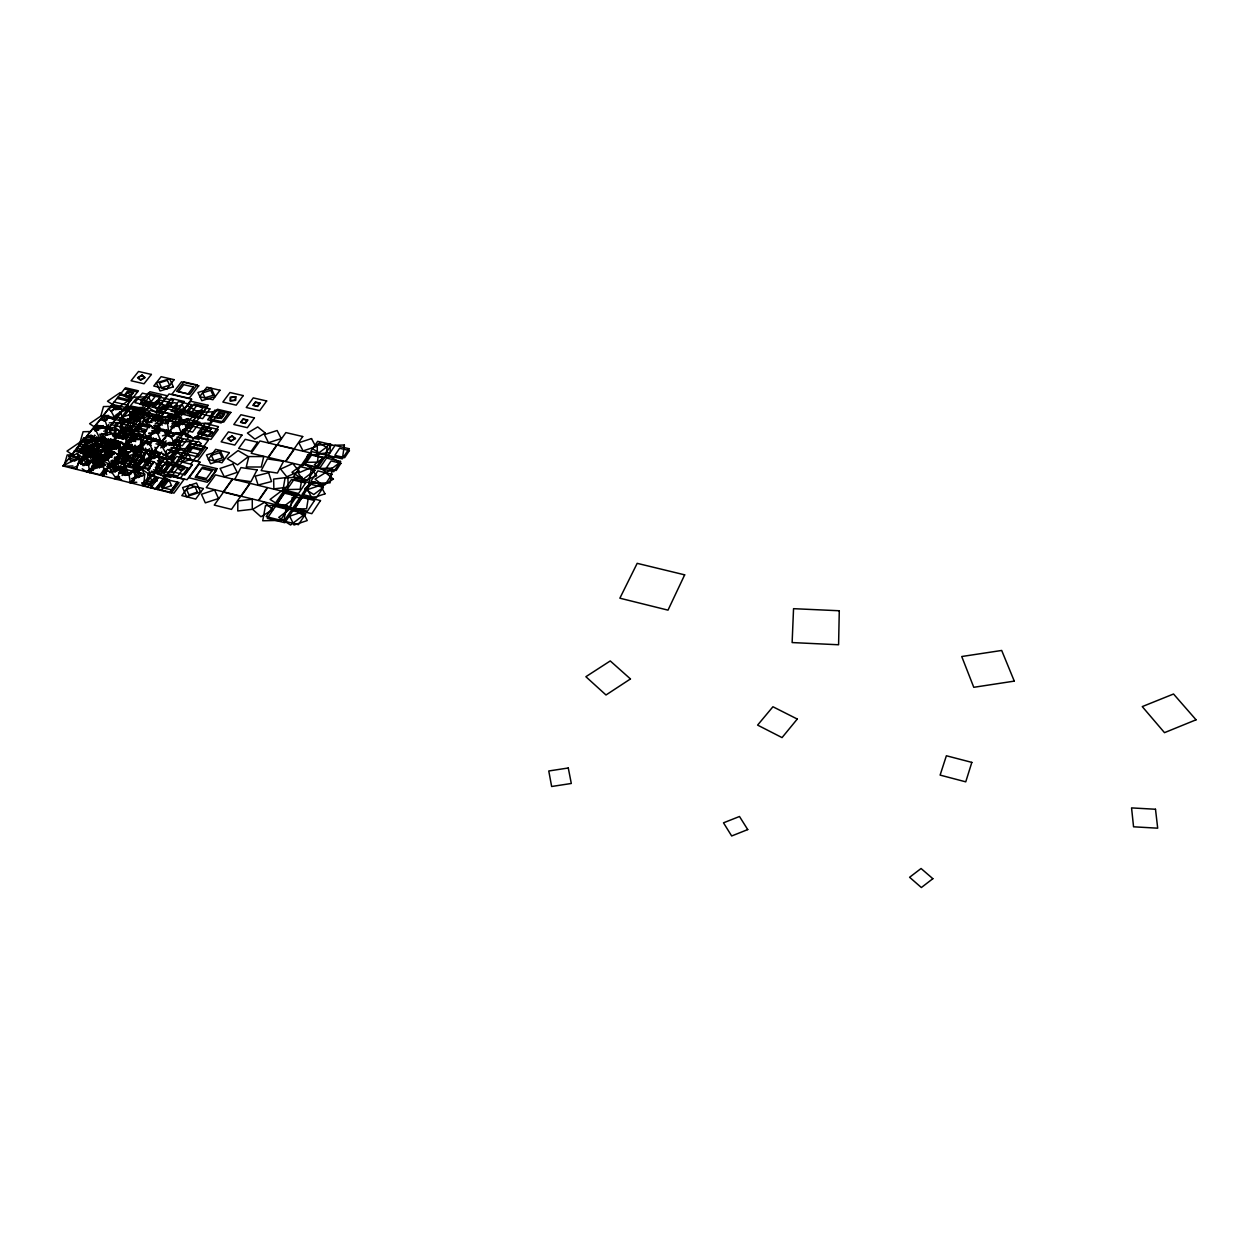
<?xml version="1.0" encoding="UTF-8"?>
<svg xmlns="http://www.w3.org/2000/svg" width="1259" height="1259" viewBox="0 0 1259 1259"><rect width="100%" height="100%" fill="white"/><g stroke="black" fill="none" stroke-linecap="round" stroke-linejoin="round"><path stroke-width="1.5" d="M96.219 468.159L96.235 463.265M123.555 454.499L123.524 461.864L117.795 462.683M123.587 448.975L123.602 443.451M113.971 449.337L114.002 445.623L108.447 446.41M152.669 463.894L118.96 455.632L117.827 440.918L108.337 443.121L109.549 449.258L105.599 452.359L103.568 449.18L97.321 457.127L97.683 462.446L93.308 462.226L95.18 467.75L89.704 472.629L88.586 465.326L95.07 457.473L100.358 458.78M97.132 459.126L97.336 447.968M87.359 465.138L87.784 446.646M124.531 448.472L134.461 435.677L131.361 431.066L121.383 428.752L121.179 432.482L174.639 445.371L171.397 436.464L167.353 435.488L161.183 442.129L147.791 438.887L138.537 432.797L130.133 435.551L132.494 440.792L126.75 445.607L117.827 440.918M133.832 472.345L138.128 472.44L134.996 467.829L129.205 475.398L130.291 482.748L136.114 477.759L133.832 472.345L142.283 469.623L144.58 475.005L143.935 486.147L189.542 425.573L110.273 406.767L112.429 406.673L114.994 408.86L128.371 409.395L130.558 414.447L136.46 412.983L135.043 411.567L129.425 418.728L128.859 422.678L122.343 417.028L120.172 411.976L128.371 409.395M107.707 470.142L103.159 475.981L103.867 465.185L101.963 459.677L93.308 462.226M174.639 445.371L166.188 444.49L163.513 442.192L161.183 442.129L157.721 433.489L160.397 430.011L168.722 432.215L174.859 425.605L178.888 426.565L182.13 435.425L168.722 432.215L167.022 419.625L162.285 420.097L162.065 423.244L155.376 429.02L149.79 425.227L139.985 422.882L134.351 430.137L134.461 435.677L130.133 435.551M138.537 432.797L140.929 438.038L140.127 448.865L125.444 453.146L123.366 447.637L132.053 445.009L134.162 450.502M121.383 428.752L115.686 436.149L113.42 442.365L98.58 437.691L92.788 445.151L92.285 449.085L89.751 446.095L83.881 453.508L84.322 459.142L83.173 454.798L90.994 444.946L104.056 448.141L96.282 458.04L97.683 462.446L94.488 457.835L84.636 455.396L84.322 459.142L77.476 453.633L69.056 456.325L71.118 461.612L62.95 465.956L171.444 493.009L179.124 482.575L148.326 474.958M109.895 449.07L110.43 442.601M101.271 455.648L100.988 458.937L114.412 452.689L114.427 454.106M120.03 468.836L117.465 463.501L108.966 466.444L111.5 471.795L120.03 468.836L124.578 469.088L124.987 465.358L134.996 467.829M125.444 453.146L132.4 458.921L132.982 454.987L138.695 447.559L153.582 452.138L159.531 444.521L163.513 442.192M97.037 449.164L96.786 452.028L103.144 458.606M94.205 458.717L95.401 458.402M97.934 446.363L99.146 446.032M103.568 449.18L114.128 451.761L118.96 455.632L119.542 453.083L130.165 455.679L132.4 458.921M165.433 455.223L166.55 450.549M166.613 430.137L165.81 433.505L180.619 433.143M162.285 420.097L162.883 419.247L154.542 420.144L152.276 415.061L144.061 417.658L142.094 425.841L137.735 431.459M158.414 443.923L159.641 438.887M146.406 482.024L148.515 473.384M156.037 447.7L154.149 455.49L159.799 455.365M131.266 473.777L132.148 470.331L139.796 470.158M140.095 439.36L140.945 436.007M137.2 458.071L135.028 466.68L129.457 466.806M131.739 444.238L130.543 448.944L121.053 449.164M119.054 438.006L119.888 434.764M135.106 421.655L137.341 412.999L150.026 412.684L147.87 421.34L142.393 421.466M121.053 463.58L122.831 456.702L128.387 456.576M113.389 470.74L115.136 464.067L108.337 464.225M119.574 447.637L120.801 442.932M94 440.76L91.891 435.567L83.55 438.211L85.643 443.404L100.169 439.139L106.496 435.063L105.677 429.036L114.994 427.131L115.844 433.159L113.42 442.365L108.337 443.121M91.057 470.252L91.938 466.916L104.623 464.193M115.907 409.899L116.898 406.248L103.458 406.578L100.94 415.706L108.652 415.517M106.118 434.575L108.825 424.551M91.293 447.653L89.342 454.719L100.295 454.468M96.896 436.605L95.448 441.862L112.334 439.501M80.686 463.957L82.779 456.45M115.623 446.127L116.819 445.828M99.162 446.378L98.045 446.63M77.476 453.633L79.569 458.921L76.295 469.277L78.703 462.871L84.636 455.396M121.273 463.642L130.621 439.249M111.5 471.795L116.694 479.364L119.18 472.912L124.987 465.358M116.001 449.479L117.26 446.253L108.132 445.906M80.969 463.863L83.786 456.923M85.187 453.445L87.988 446.504M89.389 443.026L91.498 437.817L105.189 438.321M113.231 454.231L79.034 445.843L79.962 443.703L89.751 446.095M128.859 422.678L126.467 419.656L116.741 417.327L115.686 419.53L108.006 417.469L105.268 420.899L107.959 429.288L105.677 429.036M101.963 459.677L111.107 465.751L119.542 453.083M121.116 438.022L123.146 438.148L124.72 434.922M113.341 452.485L113.892 453.476L115.482 452.878M93.04 458.15L96.786 458.968L98.485 455.695M112.602 449.038L116.033 442.538M118.96 455.632L123.366 447.637M79.034 445.843L83.55 438.211M120.172 411.976L115.686 419.53L111.044 411.111L108.479 408.907L102.577 416.399L149.679 427.667M103.159 475.981L108.966 466.444M69.056 456.325L71.039 455.852L79.962 443.703M121.588 464.461L124.389 458.638L124.625 454.326M116.741 417.327L107.959 429.288L94.803 426.109L103.38 416.367L102.577 416.399M97.651 447.716L101.224 443.719L108.557 439.895M84.337 465.547L86.179 462.966M177.236 482.244L171.586 489.908L161.435 487.39L167.132 479.742M196.294 456.419L201.786 448.991L191.793 446.583L186.285 453.995M169.713 492.584L177.409 482.15M190.691 464.162L198.182 454.011L171.082 447.464M184.79 474.69L192.186 464.65M161.105 490.428L168.832 480.041M178.385 467.183L170.752 477.444L157.076 474.076L183.625 438.714L197.128 441.94L189.684 451.965M187.811 454.483L180.273 464.634L166.66 461.298M208.16 427.1L215.415 417.327L202.054 414.18M155.943 489.153L163.686 478.766M184.601 450.738L177.063 460.841L192.407 464.571L184.853 474.832L171.161 471.464L178.762 461.25M157.658 489.578L165.401 479.191M184.412 453.665L191.887 443.624L205.437 446.882L198.025 456.954L167.494 449.573M204.792 426.297L197.443 436.165L210.961 439.391L218.263 429.492L178.038 419.971L185.419 410.277L198.717 413.393M171.791 421.246L176.15 415.423L158.335 411.363L149.553 422.945M161.388 473.494L168.895 463.469M150.797 487.863L158.555 477.491M179.518 449.51L171.964 459.598L155.03 455.475L152.843 458.37M165.165 423.905L169.556 418.067L159.61 415.8L155.203 421.623M147.366 487.013L155.14 476.642M156.683 477.145L150.97 484.778L142.566 482.685M175.835 451.619L170.248 459.063L161.939 457.033M191.384 423.134L203.171 407.412L193.382 405.13M150.891 465.201L152.906 462.541M142.283 469.623L151.725 475.808L148.058 469.324L153.771 461.77L159.452 465.562L158.587 456.498L156.273 451.21L147.901 453.901L150.199 459.189L145.887 462.242L143.762 459.33L138.034 466.853L138.128 472.44M147.838 470.268L153.346 462.997M158.414 456.293L161.671 451.981M174.214 435.425L176.354 432.592L189.779 435.803L182.335 445.749L168.848 442.507M182.319 424.692L186.552 419.105L199.913 422.269L192.564 432.089L182.508 429.697M148.043 470.205L150.199 467.357M131.99 483.173L134.225 480.23M136.46 477.287L139.828 472.865M156.62 450.753L153.346 455.066L149.978 454.231M168.108 435.63L171.334 431.381L157.989 428.202L153.661 433.836M175.19 426.297L181.564 417.925L168.265 414.793L160.806 424.519M155.691 453.051L144.659 467.561L149.978 468.867M138.175 477.696L141.527 473.274M150.639 461.266L147.35 465.61L150.734 466.444M160.759 447.936L166.157 440.807M177.126 426.36L181.375 420.758M171.397 436.464L173.648 433.474M178.888 426.565L181.123 423.606L189.542 425.573M135.61 431.727L141.197 424.377L149.491 426.297M127.002 443.829L134.87 433.505M171.728 425.605L177.204 418.413L167.431 416.099M130.291 482.748L176.181 422.41L177.11 422.662L174.859 425.605M167.353 435.488L169.619 432.514M132.053 445.009L126.75 445.607L125.695 438.494L131.361 431.066M125.806 439.265L130.322 433.348M176.889 411.001L184.082 401.59M127.977 475.178L131.345 470.772M144.927 453.004L137.2 463.123L123.587 459.928M153.928 441.232L156.1 438.384M167.117 423.968L171.397 418.397M132.982 454.987L142.944 457.41L148.625 449.967M143.337 460.322L136.68 469.04L124.861 466.129M149.648 452.044L151.835 449.18M157.013 442.381L159.185 439.548M122.894 473.919L126.278 469.513M139.891 451.776L143.18 447.496M137.861 458.622L132.762 465.279L143.432 467.907M115.844 436.936L121.509 429.555L131.455 431.868M116.694 479.364L118.944 476.421M121.21 473.494L162.883 419.247M134.351 430.137L144.187 432.498L147.791 438.887L155.675 428.878M108.447 438.714L105.016 443.152L114.994 445.497L118.409 441.043L112.854 448.157L99.555 444.915L105.142 437.833M92.788 445.151L102.797 447.512L108.557 440.036M112.507 435.236L115.907 430.83M144.187 432.498L149.79 425.227M114.443 471.81L118.566 466.475M120.911 463.454L127.049 455.49L119.888 456.466M129.095 452.847L135.075 445.104M139.466 439.422L146.831 429.886L133.564 426.707L125.884 436.543L139.198 439.769M153.834 420.821L171.114 398.442L184.286 401.527L176.952 411.126L163.717 408.01M127.395 456.057L122.265 462.698L113.436 460.526M124.578 469.088L123.98 463.705L130.165 455.679M157.863 420.49L163.103 413.676M124.153 464.445L127.631 459.913M132.919 453.067L138.427 445.906M145.808 436.338L142.535 440.571L150.907 442.586M157.422 421.246L173.49 400.409L160.349 397.34M148.751 438.95L140.127 448.865L138.695 447.559M122.328 453.508L115.639 462.132L112.114 461.25M124.562 450.628L129.016 444.883L106.197 439.344L92.694 456.466L106.81 459.944M121.698 455.05L117.229 460.81L136.523 465.562L147.586 451.084L128.387 446.41L123.917 452.17M99.791 475.147L103.207 470.772M131.676 434.182L139.733 423.827L149.207 426.093M146.878 414.652L150.104 410.497L163.308 413.613M112.696 461.817L102.262 475.257L84.542 470.85M97.321 457.127L107.912 459.74L111.107 465.751L121.194 452.768M145.336 421.671L149.648 416.099L152.276 415.061M102.121 467.01L104.387 464.099M107.487 460.117L114.128 451.761M116.19 448.975L121.73 441.862M135.468 424.267L143.054 414.541M144.927 412.134L152.418 402.518L165.574 405.618M129.425 418.728L139.182 421.057L144.785 413.865L149.648 416.099M97.352 467.844L100.862 463.343M97.62 467.64L101.035 463.265M104.135 459.299L109.769 452.107M122.564 435.74L130.259 425.904L117.056 422.741L114.852 425.542M132.164 423.465L139.749 413.755M141.637 411.347L149.144 401.747L136.066 398.678L128.512 408.231L174.718 419.184L182.099 409.49L168.879 406.389M99.304 468.049L102.719 463.69M111.296 452.689L105.677 459.881L92.316 456.592L100.232 446.567L111.642 449.353M116.473 446.064L119.794 441.815M122.013 438.982L124.232 436.133L109.328 432.545L112.633 428.343M128.213 431.05L134.76 422.646L121.588 419.499L116.08 426.471M100.295 454.043L102.53 451.194M129.646 416.698L135.075 409.789M100.5 453.98L102.703 451.178A3.163 2.03 -14.5 0 0 100.075 454.42M96.03 462.147L90.144 469.638L93.355 470.441M89.704 472.629L136.46 412.983M85.895 464.728L89.326 460.369M106.511 438.588L103.175 442.822L119.574 446.819M124.452 415.863L132.053 406.232L145.163 409.332L137.624 418.995L130.086 417.201M87.469 465.405L91.01 460.904M114.994 427.131L121.179 432.482L120.785 426.88L126.467 419.656M83.078 465.767L87.658 459.96M89.657 457.442L96.455 448.833M118.975 420.317L126.624 410.639M119.023 409.505L120.801 407.255L116.206 406.169L113.53 409.537M80.891 463.485L138.427 390.809L125.459 387.788L62.95 465.956M74.848 461.046L78.42 456.561M80.796 453.555L86.761 446.079L86.792 451.792M89.137 443.074L95.102 435.598M80.954 444.238L76.311 450.045L93.796 454.357L104.182 441.201L86.777 436.967L83.283 441.327M119.133 443.75L86.965 435.929L92.788 428.737L96.502 426.093M120.518 465.861L115.324 471.244M127.914 442.664L133.391 436.653M96.03 455.144L93.638 457.552A2.25 1.448 -14.7 0 1 96.219 457.316A2.25 1.448 -14.7 0 1 96.864 458.921M116.19 448.424L119.794 444.883M133.438 441.453L137.074 437.975M94.661 435.11L88.004 443.262L83.063 440.068L66.995 451.1L79.994 459.818L96.093 448.692L91.215 445.45M145.194 442.302L149.506 444.081L153.063 440.729M103.946 459.063L103.506 457.788L101.963 458.921M117.087 454.593L122.926 449.904M105.756 440.855L88.24 454.798L95.117 458.481M98.501 429.917L92.851 428.564L95.999 430.704L99.697 428.044M111.579 411.126L115.214 408.53M104.119 421.136L106.574 419.389M156.84 464.854L160.003 462.604M183.531 429.744L195.428 421.356L207.184 428.721L193.776 438.242L182.036 430.798M142.975 460.086L136.664 464.54L142.786 468.568M169.194 444.931L175.568 440.414M149.711 448.692L143.62 452.972L135.909 447.936L145.037 441.547L151.206 445.544M165.527 438.274L160.743 441.641L166.235 445.182M118.897 472.629L122.941 469.764L129.693 474.25M128.387 456.277L114.49 466.035L109.69 462.84M110.949 451.1L101.696 457.536L104.89 459.661M114.034 448.944L117.118 446.803L128.324 454.153M131.392 439.958L139.057 434.623M154.967 424.141L162.159 419.137L168.076 422.882M116.583 441.342L107.44 446.914M105.787 438.462L101.145 441.673L108.825 446.725L108.636 445.371M77.964 463.784L87.312 457.3M100.484 428.674L103.71 426.455M86.163 459.016L94 454.027M120.156 448.771L124.814 445.796M159.531 444.521L162.222 446.803L166.188 444.49M114.994 408.86L111.044 411.111L115.34 408.058L117.937 409.616M108.479 408.907L112.429 406.673M103.757 464.036L100.279 465.861L95.322 460.684M114.176 458.544L122.863 453.98M96.786 452.028L101.601 449.51M86.635 451.635L93.544 448.031M97.006 446.237L110.839 439.029L123.225 451.666M85.313 455.49L92.474 452.437M118.598 452.343L127.489 448.519M111.107 465.751L117.465 463.501M143.416 483.692L151.93 480.702L149.27 475.32M121.997 475.509L132.289 472.125M131.487 478.688L136.586 476.909L134.634 472.88M138.773 476.862L144.045 475.021M147.571 473.793L152.843 471.952L157.265 480.875L143.133 485.832L141.685 482.842M132.494 440.792L140.929 438.038M162.411 435.882L165.763 434.78L163.324 429.587L154.983 432.309M184.239 428.941L189.212 427.305L186.71 422.143L178.432 424.85M183.641 429.917L192.265 427.1L188.11 418.539L174.371 423.024L176.008 426.471M136.114 477.759L144.58 475.005M150.199 459.189L158.587 456.498M103.191 464.067L94.142 466.963L86.367 447.637M112.256 461.156L124.94 457.096L118.362 441.421M107.314 446.772L110.855 445.639L112.35 449.211M68.474 459.283L78.876 455.978M70.457 460.589L78.876 457.914L80.954 463.186M71.118 461.612L79.569 458.921M71.873 468.033L77.098 466.365M82.323 464.697L85.801 463.58L83.031 456.624M112.775 455.128L100.295 459.11L96.66 450.155M103.773 431.239L107.094 430.2L105.662 426.785M100.578 435.126L110.839 431.884L108.006 425.133M144.061 417.658L146.312 422.756L154.542 420.144M91.765 445.922L111.5 439.659M122.343 417.028L130.558 414.447M100.5 425.589L93.701 427.745L95.086 431.129M96.707 427.698L103.317 425.605M147.901 453.901L153.582 452.138L149.506 444.081M151.127 452.5L156.321 450.927L154.888 447.275M168.564 449.699L177.189 447.087L174.954 441.626M166.865 453.665L181.28 449.274L177.55 440.162L173.962 441.248M170.374 442.35L163.198 444.521L164.41 447.559M166.361 444.238L171.523 442.664M121.777 466.239L111.044 469.418L112.334 473.101M114.852 471.511L123.492 468.946L125.459 474.486M114.254 478.64L119.652 477.035M125.05 475.43L128.638 474.344L125.365 465.169M95.18 467.75L103.867 465.185M125.884 452.532L129.047 451.651M82.024 453.114L91.545 450.486M139.749 435.535L136.177 436.354L136.916 439.816M148.656 433.489L152.213 432.655M143.133 436.889L150.655 435.158L151.993 441.217L142.55 443.404L141.244 437.329M127.364 441.909L134.918 440.162M109.549 449.258L119.07 447.055M136.208 446.268L126.734 448.456L125.475 442.35M138.396 446.74L143.762 445.497M147.35 444.679L150.938 443.845M142.44 418.145L135.059 419.656L134.162 413.739L143.353 411.866L144.061 416.288M137.105 421.214L140.599 420.49M144.077 419.782L149.302 418.712L147.696 408.703L132.101 411.882L133.375 420.238M121.493 429.445L130.779 427.556L129.882 421.592L120.628 423.48L121.289 427.966M106.496 435.063L115.844 433.159M128.859 439.958L129.913 438.494M81.583 449.731L89.31 448.597M119.873 438.447L123.634 437.912M101.05 447.449L104.749 446.929M99.005 458.858L112.035 457.017M93.024 466.176L104.466 464.555M108.274 464.02L112.082 463.485M91.954 451.131L101.601 450.077M109.596 454.641L113.467 454.216M162.065 423.244L166.802 422.772M86.965 435.929L91.891 435.567M119.605 458.764L129.173 458.512M109.281 422.867L128.764 422.394L125.27 435.771L113.515 436.055M82.103 446.268L87.784 446.127M171.916 423.323L182.964 423.055M90.711 431.538L83.094 431.727L80.12 442.224L91.608 441.956M142.22 430.987L146.107 430.893M151.946 430.751L161.671 430.515M126.876 441.232L132.541 441.106M140.788 444.333L144.706 444.238M91.781 445.891L104.497 445.592M72.566 454.829L67.199 454.955L63.957 466.208L72.959 466.003M120.172 467.01L125.743 466.884M102.703 472.644L106.118 472.566M109.533 472.487L112.964 472.408M129.095 482.417L136.79 482.244M104.481 445.78L99.02 445.576L93.874 458.481L108.557 459.047M91.608 466.035L102.939 466.475M106.716 466.617L119.935 467.136M118.692 461.156L126.042 461.817M85.282 443.011L88.901 443.341M114.49 457.111L118.126 457.505M123.146 438.148L127.049 438.699M85.518 439.548L93.969 441.295M155.77 423.465L162.411 424.991M153.834 425.621L159.201 426.864M119.306 426.423L135.343 430.137M124.515 388.968L137.499 391.99M217.067 414.573L221.096 415.517L218.924 418.429L214.911 417.484L218.515 412.543L224.747 414.006L221.395 418.523L215.163 417.059M115.686 436.149L125.695 438.494M114.065 436.527L119.038 437.676M120.817 438.101L124.137 438.872M109.108 439.627L119.857 442.145M119.794 394.854L132.809 397.923M188 412.228L197.805 414.541M117.905 397.23L130.92 400.299M153.85 405.697L140.725 402.597L148.2 393.091L161.278 396.144L152.906 406.893L166.094 409.993M200.228 416.603L186.899 413.471L194.216 403.84L207.483 406.94L185.498 436.228L198.969 439.454L206.334 429.555L192.895 426.376M116.961 398.411L129.976 401.479M114.097 401.983L127.143 405.068M144.045 410.56L134.367 408.278L128.78 415.376L138.49 417.689M112.193 404.375L125.239 407.46M135.043 411.567L144.785 413.865M144.47 420.632L152.04 422.426M170.327 426.785L174.135 427.698M113.877 416.21L117.606 417.107M127.474 419.452L131.251 420.364M154.416 425.888L160.113 427.257M180.651 432.152L187.355 433.757M103.553 415.187L116.646 418.318M152.056 428.233L182.13 435.425M100.641 418.806L106.275 420.16M152.056 431.145L159.688 432.97M166.849 434.685L173.553 436.291M176.905 437.093L180.273 437.896M100.641 419.798L105.268 420.899M153 432.356L157.721 433.489M123.618 427.226L134.965 429.948M148.735 433.269L152.559 434.182M175.048 439.58L181.768 441.201M111.028 424.535L120.785 426.88M95.778 424.897L108.935 428.06M113.877 429.256L127.112 432.435M132.085 433.647L145.399 436.857M150.419 438.053L163.812 441.279M94.803 426.109L115.513 431.113M155.943 443.813L166.031 446.253M101.271 433.521L106.952 434.906M113.058 436.385L123.492 438.903M127.757 439.942L133.485 441.327M140.63 443.058L143.982 443.86M122.941 444.679L160.334 453.775M163.701 454.593L167.085 455.412L162.222 446.803M162.726 454.767L175.064 457.772L164.142 472.361L153.519 469.749M84.983 438.4L98.202 441.61M121.478 447.291L146.611 453.413M105.504 444.034L101.806 443.121L90.79 457.08L98.249 458.906M109.218 444.931L120.345 447.653M130.81 450.832L141.401 453.413L135.295 461.376L124.688 458.764M156.95 457.206L167.636 459.803M92.159 441.704L87.296 440.508L78.451 451.588L88.24 453.995M83.015 440.87L96.235 444.097M120.014 449.904L129.567 452.249M134.603 453.476L144.691 455.931M149.742 457.174L154.81 458.418M159.893 459.645L163.277 460.479M85.801 443.042L89.578 443.955M118.551 451.037L128.591 453.508M143.731 457.206L136.995 455.553L129.205 465.688L142.739 469.025L150.466 458.843L147.098 458.024M157.501 460.684L169.115 463.406L161.451 473.636L151.237 471.118M145.981 459.016L149.522 459.881M105.189 449.274L108.998 450.203M157.973 462.179L161.357 463.013M164.756 463.847L183.405 468.49L177.802 476.059L167.715 473.573M143.762 459.33L153.771 461.77M156.053 464.728L159.452 465.562M81.442 447.842L91.215 450.234M156.242 466.522L161.608 467.829M77.035 448.33L90.302 451.588M102.199 454.515L111.752 456.86M155.833 467.703L160.932 468.946M74.061 451.084L83.881 453.508M138.034 466.853L148.058 469.324M113.341 461.077L123.98 463.705M110.713 461.124L122.469 464.02M83.173 454.798L96.282 458.04M71.039 455.852L105.898 464.587M107.739 464.933L144.927 474.124M78.703 462.871L88.586 465.326M119.18 472.912L129.205 475.398M104.749 470.268L112.067 472.078M128.89 439.123L135.673 441.547M167.022 419.625L176.181 422.41M115.324 465.956L123.335 468.537M88.13 436.448L95.936 438.982M96.03 443.53L103.537 446.41M112.224 460.102L115.261 461.266M156.273 451.21L167.085 455.412M112.932 468.395L117.465 470.237M119.574 447.386L114.317 445.78L108.038 446.142L111.862 450.077M110.902 443.577L117.779 447.197M100.279 461.235L103.71 463.06M154.999 426.093L160.916 429.87M168.722 436.039L171.46 437.786M143.636 431.428L133.36 424.802L121.116 433.285L126.986 437.093M118.802 417.122L115.734 415.14L128.591 406.327L139.356 413.188L126.482 422.064L121.887 419.105M107.078 420.034L100.909 416.021L89.609 423.732L98.863 429.791M149.286 455.632L153.881 458.622M91.451 457.41L87.28 453.114M94.677 460.086L99.036 462.997L86.541 471.7L82.197 468.773M116.206 476.374L121.588 479.978M146.312 422.756L155.376 429.02M100.028 440.43L105.709 444.742M85.643 443.404L92.285 449.085L90.994 444.946M120.943 448.267L123.052 450.423M98.58 437.691L100.169 439.139L95.999 430.704M87.878 452.925L92.836 458.103M139.985 422.882L142.094 425.841L139.182 421.057M104.686 438.006L107.503 441.988M142.944 457.41L145.887 462.242M102.797 447.512L105.599 452.359L104.056 448.141M99.823 434.15L101.239 437.581L92.93 440.209L90.837 435.063M123.775 451.666L124.311 452.972M145.525 448.062L146.957 451.729M115.309 471.968L113.373 466.444L104.733 468.993L106.653 474.533M110.619 439.265L111.532 442.255M99.587 462.557L100.972 467.168M153.362 437.833L154.133 441.295M157.029 465.169A3.179 2.077 -13.6 0 1 161.435 465.736A3.179 2.077 -13.6 0 1 159.106 468.82A3.179 2.077 -13.6 0 1 155.361 467.372M103.915 451.1A3.163 2.03 -14.5 0 1 105.709 453.712A3.163 2.03 -14.5 0 1 101.176 455.16M112.098 452.39A3.147 2.014 -14.3 0 1 108.243 452.107A3.147 2.014 -14.3 0 1 108.935 449.353A3.147 2.014 -14.3 0 1 112.995 448.849M131.141 442.538A4.658 2.99 -13.7 0 1 133.879 439.013A4.658 2.99 -13.7 0 1 139.198 439.123M93.843 460.133A2.25 1.448 -14.7 0 1 93.024 459.771M98.8 457.804A4.942 3.179 -14.5 0 1 105.756 455.49A4.942 3.179 -14.5 0 1 106.921 460.07M102.624 461.911A4.942 3.179 -14.5 0 1 99.587 461.345M94.976 468.773A4.721 3.037 -14.7 0 1 94.708 464.807A4.721 3.037 -14.7 0 1 100.547 463.076A4.721 3.037 -14.7 0 1 102.766 466.459M109.36 463.784A3.195 2.062 -14.5 0 1 107.55 465.122M105.142 465.358A3.195 2.062 -14.5 0 1 103.836 462.604M108.872 444.899A1.92 1.228 -14.3 0 1 109.69 446.504A1.92 1.228 -14.3 0 1 107.078 447.37M97.982 451.808C96.282 455.113 94.519 449.793 97.982 451.871M237.841 500.94L237.778 510.965L252.288 509.297L252.272 499.272L237.841 500.94M839.281 610.757L838.588 644.765L792.131 642.562L793.548 608.679L839.281 610.757M235.811 396.711L235.669 400.393L230.082 400.96L230.224 397.277L235.811 396.711M235.386 397.057L235.276 400.126L230.602 400.598L230.727 397.529L235.386 397.057M201.975 410.403L201.818 413.519L197.112 413.991L197.285 410.875L201.975 410.403M344.399 445.009L342.684 456.687L325.656 457.08L327.482 445.418L344.399 445.009M332.282 468.175L330.063 482.858L308.927 483.33L311.303 468.647L332.282 468.175M318.558 454.546L317.347 462.116L306.346 462.368L307.605 454.798L318.558 454.546M308.408 497.289L306.567 508.778L290.262 509.14L292.198 497.651L308.408 497.289M302.113 477.334L300.13 489.279L283.039 489.657L285.116 477.728L302.113 477.334M286.627 505.221L284.03 520.313L262.722 520.77L265.46 505.677L286.627 505.221M212.74 411.866L210.269 423.197L193.54 423.591L196.105 412.275L212.74 411.866M190.502 441.626L188.944 448.519L178.904 448.755L180.509 441.862L190.502 441.626M173.711 464.65L171.995 472.031L161.388 472.282L163.151 464.901L173.711 464.65M176.795 406.484L174.293 417.028L158.697 417.406L161.278 406.877L176.795 406.484M263.745 456.576L261.258 467.01L246.26 466.995L248.826 456.561L263.745 456.576M145.54 396.9L142.865 407.428L127.222 407.822L129.992 397.293L145.54 396.9M971.838 762.387L965.747 781.839L940.111 775.103L946.375 755.762L971.838 762.387M684.676 574.844L668.01 610.143L619.869 598.198L637.18 563.34L684.676 574.844M257.072 469.906L250.966 481.662L234.772 479.317L240.957 467.593L257.072 469.906M283.543 461.329L277.405 473.054L261.148 470.598L267.364 458.906L283.543 461.329M320.494 500.578L311.807 513.672L294.26 509.344L303.026 496.298L320.494 500.578M305.622 513.861L298.414 524.673L284.046 521.1L291.301 510.32L305.622 513.861M314.53 500.5L307.416 511.185L293.111 507.645L300.272 497.022L314.53 500.5M323.311 487.312L316.292 497.856L302.05 494.378L309.132 483.881L323.311 487.312L313.79 494.535L304.694 488.838L314.231 481.63L323.327 487.296M331.998 474.281L325.058 484.684L310.894 481.268L317.882 470.897L331.998 474.281M340.56 461.408L333.714 471.7L319.613 468.317L326.522 458.087L340.56 461.408M349.026 448.708L342.259 458.858L328.237 455.538L335.051 445.418L349.026 448.708M340.953 463.281L336.153 470.488L326.286 468.128L331.101 460.951L340.953 463.281M349.42 450.549L344.683 457.662L334.863 455.333L339.615 448.251L349.42 450.549M293.725 509.517L284.833 522.721L267.301 518.346L276.272 505.205L293.725 509.517M302.679 496.219L293.898 509.25L276.461 504.938L285.305 491.97L302.679 496.219M287.729 509.439L280.458 520.203L266.168 516.631L273.502 505.913L287.729 509.439M296.731 496.14L289.539 506.763L275.328 503.254L282.551 492.678L296.731 496.14M305.591 483.015L298.509 493.512L284.361 490.05L291.506 479.6L305.591 483.015M314.357 470.048L307.353 480.419L293.268 477.004L300.334 466.696L314.357 470.048M323.012 457.253L316.103 467.482L302.081 464.13L309.053 453.932L323.012 457.253M331.558 444.6L324.728 454.704L310.784 451.399L317.661 441.342L331.558 444.6M324.192 458.071L317.913 467.357L305.197 464.319L311.508 455.066L324.192 458.071M284.959 491.876L276.099 504.843L258.756 500.563L267.695 487.658L284.959 491.876M311.398 453.161L302.868 465.657L285.777 461.565L294.386 449.133L311.398 453.161M311.445 483.204L302.695 495.92L285.573 491.592L294.386 478.939L311.445 483.204M267.333 487.579L258.394 500.484L241.146 496.219L250.179 483.377L267.333 487.579M294.039 449.054L285.415 461.471L268.419 457.41L277.106 445.041L294.039 449.054M302.711 436.527L294.213 448.802L277.279 444.789L285.872 432.577L302.711 436.527M240.611 496.392L231.483 509.391L214.25 505.095L223.472 492.159L240.611 496.392M249.817 483.299L240.799 496.125L223.661 491.891L232.758 479.112L249.817 483.299M276.76 444.962L268.073 457.316L251.17 453.271L259.936 440.965L276.76 444.962M257.623 442.271L251.123 451.383L238.675 448.409L245.222 439.328L257.623 442.271M232.411 479.034L223.299 491.813L206.256 487.595L215.446 474.879L232.411 479.034M203.313 488.555L195.712 499.068L181.815 495.605L189.464 485.14L203.313 488.555M216.422 470.441L208.963 480.749L195.161 477.366L202.668 467.089L216.422 470.441M229.311 452.626L221.977 462.761L208.27 459.441L215.651 449.337L229.311 452.626M241.98 435.11L234.772 445.072L221.143 441.83L228.398 431.9L241.98 435.11M254.428 417.894L247.346 427.698L233.812 424.503L240.941 414.746L254.428 417.894M266.672 400.976L259.7 410.607L246.245 407.491L253.264 397.891L266.672 400.976M247.22 420.207L245.096 423.15L241.036 422.19L243.176 419.263L247.22 420.207M259.543 403.258L257.434 406.138L253.405 405.209L255.514 402.329L259.543 403.258M247.74 420.05L245.253 423.465L240.516 422.363L243.018 418.932L247.74 420.05M260.046 403.085L257.607 406.452L252.902 405.367L255.357 401.999L260.046 403.085M211.953 470.929L206.445 478.53L196.294 476.044L201.833 468.458L211.953 470.929M217.052 468.678L207.216 482.26L189.039 477.791L198.953 464.272L217.052 468.678M184.034 479.411L173.947 493.135L155.801 488.602L165.983 474.958L184.034 479.411M207.294 447.811L197.506 461.109L179.565 456.749L189.448 443.514L207.294 447.811M199.976 462.132L187.04 479.726L163.528 473.935L176.606 456.45L199.976 462.132M187.859 467.986L180.273 478.278L166.566 474.895L174.214 464.65L187.859 467.986M208.349 440.241L200.968 450.234L187.402 446.976L194.846 436.999L208.349 440.241M218.389 426.628L211.103 436.511L197.616 433.285L204.949 423.449L218.389 426.628M228.304 413.22L221.112 422.961L207.672 419.798L214.911 410.088L228.304 413.22M230.869 412.401L223.693 422.127L210.269 418.964L217.492 409.269L230.869 412.401M243.255 395.594L236.204 405.162L222.859 402.062L229.956 392.525L243.255 395.594M211.134 428.957L208.947 431.916L204.902 430.956L207.09 427.997L211.134 428.957M223.834 414.431L221.301 417.862L216.579 416.745L219.113 413.33L223.834 414.431M209.907 408.923L202.652 418.618L189.306 415.47L196.609 405.807L209.907 408.923M192.832 424.33L190.235 427.777L185.514 426.659L188.126 423.213L192.832 424.33M208.097 405.288L198.529 418.019L180.981 413.881L190.628 401.212L208.097 405.288M220.026 390.243L212.881 399.748L199.646 396.679L206.838 387.205L220.026 390.243M191.651 404.643L184.318 414.29L171.051 411.158L178.432 401.558L191.651 404.643M191.62 399.213L179.046 415.706L156.352 410.34L169.052 393.957L191.62 399.213M196.971 384.924L189.747 394.382L176.606 391.329L183.877 381.918L196.971 384.924M198.765 385.789L189.243 398.269L171.916 394.224L181.516 381.823L198.765 385.789M144.439 458.024L136.806 468.033L123.508 464.744L131.188 454.782L144.439 458.024M193.43 386.922L188.095 393.878L178.416 391.628L183.767 384.687L193.43 386.922M169.886 402.424L164.425 409.49L154.715 407.208L160.192 400.157L169.886 402.424M167.132 395.735L157.375 408.325L140.064 404.233L149.9 391.722L167.132 395.735M160.161 397.372L154.7 404.391L145.037 402.125L150.529 395.121L160.161 397.372M174.104 379.667L166.802 389.047L153.755 386.025L161.105 376.677L174.104 379.667M140.646 421.639L133.155 431.27L120.109 428.139L127.663 418.539L140.646 421.639M155.439 396.192L147.98 405.728L134.886 402.644L142.377 393.138L155.439 396.192M132.148 392.981L129.504 396.302L124.924 395.232L127.584 391.911L132.148 392.981M133.548 392.666L130.055 397.073L124.011 395.656L127.505 391.25L133.548 392.666M151.395 374.442L144.014 383.759L131.078 380.753L138.506 371.468L151.395 374.442M797.277 719.046L782.044 737.601L757.603 725.105L772.932 706.755L797.277 719.046M211.449 432.341L208.003 435.661L203.659 433.899L207.105 430.594L211.449 432.341M212.582 432.278L207.955 436.747L202.117 434.371L206.744 429.917L212.582 432.278M182.917 438.667L179.423 442.003L175.095 440.225L178.605 436.904L182.917 438.667M932.856 878.688L921.368 887.532L909.596 877.271L921.069 868.505L932.856 878.688M248.369 456.639L237.573 464.886L227.281 458.78L238.061 450.58L248.369 456.639M303.246 515.356L290.593 525.019L278.727 517.386L291.38 507.802L303.246 515.356M339.867 462.509L326.868 472.314L314.372 464.618L327.356 454.877L339.867 462.509M295.771 497.321L282.472 507.361L270.087 499.445L283.369 489.483L295.771 497.321M314.923 470.41L303.136 479.254L291.994 472.298L303.765 463.517L314.923 470.41M326.349 447.291L319.031 452.752L312.027 448.472L319.345 443.042L326.349 447.291M168.092 479.474L155.046 488.854L143.919 481.489L156.966 472.172L168.092 479.474M183.72 456.907L175.363 462.887L168.139 458.197L176.496 452.264L183.72 456.907M198.938 412.7L185.954 421.828L174.639 414.699L187.607 405.634L198.938 412.7M164.772 405.76L155.628 412.102L147.838 407.161L156.966 400.866L164.772 405.76M130.306 399.339L117.842 407.869L107.487 401.228L119.951 392.761L130.306 399.339M630.46 678.947L606.004 694.984L585.876 676.712L610.253 660.944L630.46 678.947M333.399 479.065L322.981 485.533L315.065 479.128L325.467 472.692L333.399 479.065M272.841 509.612L260.928 516.741L252.65 509.376L264.532 502.31L272.841 509.612M265.208 432.97L254.885 439.139L247.409 433.065L257.733 426.927L265.208 432.97M234.835 438.478L230.948 440.792L228.194 438.51L232.065 436.212L234.835 438.478M235.449 438.51L230.79 441.264L227.486 438.541L232.144 435.787L235.449 438.51M201.157 443.624L197.222 445.938L194.5 443.656L198.434 441.342L201.157 443.624M127.946 393.06L124.059 395.263L126.608 397.419L130.495 395.216L127.946 393.06M142.094 375.088L137.499 377.684L140.552 380.218L145.147 377.621L142.094 375.088M141.937 375.497L138.097 377.653L140.646 379.777L144.486 377.606L141.937 375.497M299.06 471.228L286.784 476.799L280.568 469.072L292.812 463.548L299.06 471.228M316.528 475.634L304.143 481.001L298.178 473.116L310.532 467.781L316.528 475.634M1196.05 719.802L1164.496 732.659L1142.259 706.598L1173.53 694.008L1196.05 719.802M747.736 829.587L731.668 835.976L723.5 822.819L739.489 816.493L747.736 829.587M232.978 464.083L220.089 468.442L224.244 476.736L237.18 472.345L232.978 464.083M302.852 511.768L289.649 516.19L294.008 525.003L307.243 520.549L302.852 511.768M324.979 493.827L311.933 498.171L307.558 489.578L320.541 485.266L324.979 493.827M218.515 498.517L205.327 502.86L201.44 494.268L214.581 489.956L218.515 498.517M197.443 492.096L188.976 494.881L186.521 489.389L194.972 486.619L197.443 492.096M200.59 492.049L186.6 496.644L182.571 487.579L196.514 483.031L200.59 492.049M311.508 438.588L298.824 442.727L303.057 450.895L315.804 446.725L311.508 438.588M171.523 485.659L163.072 488.429L160.711 482.984L169.147 480.23L171.523 485.659M220.168 450.565L206.492 454.987L210.568 463.737L224.291 459.283L220.168 450.565M219.68 452.689L211.386 455.38L213.873 460.684L222.182 457.977L219.68 452.689M281.245 438.573L268.513 442.712L264.453 434.623L277.137 430.515L281.245 438.573M188.567 454.09L180.242 456.781L182.634 462.084L190.975 459.378L188.567 454.09M182.287 404.737L174.167 407.302L176.48 412.322L184.617 409.757L182.287 404.737M213.101 395.279L205.06 397.813L202.683 392.871L210.709 390.337L213.101 395.279M215.147 396.491L201.849 400.692L197.962 392.509L211.197 388.339L215.147 396.491M150.875 401.826L142.755 404.375L140.552 399.402L148.656 396.868L150.875 401.826M167.368 380.344L159.358 382.846L161.593 387.725L169.619 385.223L167.368 380.344M173.349 386.812L160.082 390.982L156.399 382.893L169.619 378.77L173.349 386.812M268.623 472.707L255.262 476.138L258.095 485.014L271.519 481.552L268.623 472.707M1014.282 681.119L973.774 687.304L961.734 656.521L1001.692 650.462L1014.282 681.119M568.281 767.99L548.767 770.98L551.647 786.497L571.303 783.476L568.281 767.99M287.87 477.366L273.628 479.081L273.88 488.87L288.201 487.139L287.87 477.366M330.11 443.923L317.268 445.23L317.315 453.932L330.22 452.626L330.11 443.923M1155.494 809.254L1131.558 807.9L1133.556 826.801L1157.698 828.186L1155.494 809.254M151.772 418.901A3.085 1.967 -13.1 0 0 155.974 416.225A3.085 1.967 -13.1 0 0 151.111 415.549A3.085 1.967 -13.1 0 0 151.772 418.901M172.876 406.736A3.069 1.951 -12.6 0 0 177.015 404.108A3.069 1.951 -12.6 0 0 172.168 403.447A3.069 1.951 -12.6 0 0 172.876 406.736M180.619 470.126A3.179 2.077 -13.2 0 0 184.884 467.325A3.179 2.077 -13.2 0 0 179.88 466.601A3.179 2.077 -13.2 0 0 180.619 470.126"/></g></svg>
